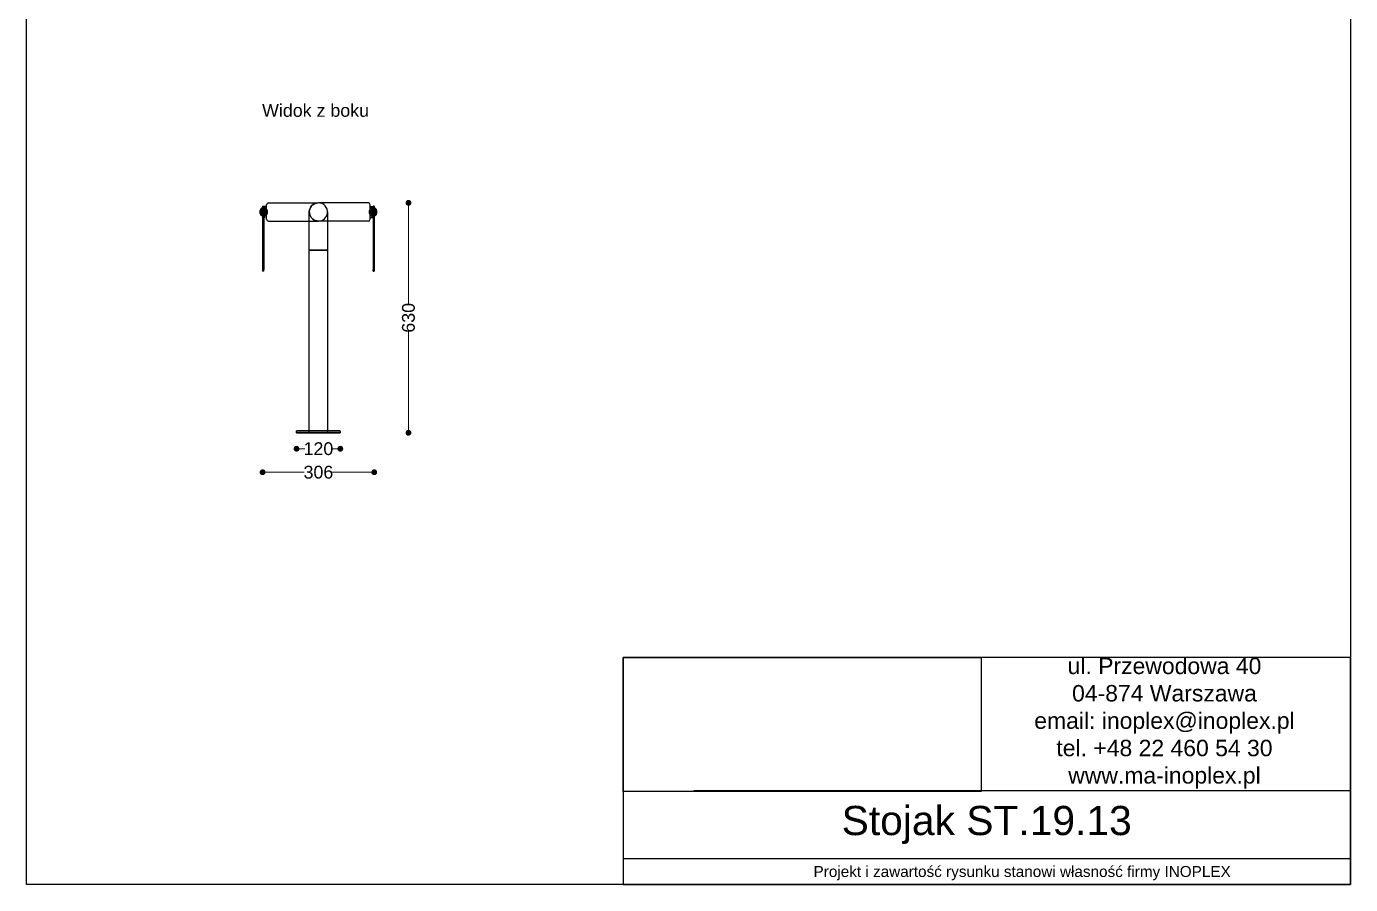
# Model space of a CAD drawing. Header units: millimetres. Extents: x 10366 to 13995, y 24552 to 29685.
# Drawn here: x 10366 to 13995, y 24552 to 26904 of the extents above; entities that cross this region are included whole.
import ezdxf

# ---------------------------------------------------------------- set-up
doc = ezdxf.new("R2010")
doc.units = ezdxf.units.MM
doc.header["$LTSCALE"] = 3
for name, color, linetype in [('Default', 7, 'Continuous'), ('Hidden_lines', 7, 'Continuous'), ('Red', 1, 'Continuous')]:
    doc.layers.add(name, color=color, linetype=linetype)
doc.styles.get("Standard").update_dxf_attribs({"font": 'arial.ttf'})
doc.dimstyles.new('MATEUSZ', dxfattribs={"dimtxt": 35, "dimasz": 16, "dimexe": 0.18, "dimexo": 0.0625, "dimgap": 0.09, "dimtad": 0, "dimdec": 0, "dimdsep": 46, "dimtxsty": 'Standard', "dimblk": 'DOT', "dimcen": 0.09, "dimse1": 1, "dimse2": 1, "dimadec": 0, "dimazin": 0, "dimtfac": 1, "dimtdec": 0, "dimtofl": 0, "dimtmove": 0, "dimatfit": 3, "dimfxl": 1, "dimtolj": 1, "dimtzin": 0, "dimlwd": 9, "dimlwe": 9, "dimarcsym": 0})
picture_1 = doc.add_image_def('image1.jpg', size_in_pixel=(1896, 709))

# ---------------------------------------------------------------- blocks, each defined once
blk = doc.blocks.new('_Dot')
at = {"color": 0, "linetype": 'ByBlock', "lineweight": -2}
blk.add_line((-0.5, 0), (-1, 0), dxfattribs=at)
at = {"color": 0, "linetype": 'ByBlock', "const_width": 0.5}
blk.add_lwpolyline([(-0.25, 0, 1), (0.25, 0, 1)], format="xyb", close=True, dxfattribs=at)
blk = doc.blocks.new('*D27')
at = {"color": 0, "lineweight": 9, "transparency": 16777216}
for p, q in [((11029.3, 25682.2), (11127.5, 25682.2)), ((11303.3, 25682.2), (11205, 25682.2))]:
    blk.add_line(p, q, dxfattribs=at)
at = {"layer": 'Defpoints', "color": 0, "transparency": 16777216}
for p in [(11013.3, 26410.9), (11319.3, 26410.7), (11319.3, 25682.2)]:
    blk.add_point(p, dxfattribs=at)
at = {"color": 0, "lineweight": 9, "transparency": 16777216, "xscale": 16, "yscale": 16, "zscale": 16, "rotation": 180}
blk.add_blockref('_Dot', (11013.3, 25682.2), dxfattribs=at)
at = {"color": 0, "lineweight": 9, "transparency": 16777216, "xscale": 16, "yscale": 16, "zscale": 16}
blk.add_blockref('_Dot', (11319.3, 25682.2), dxfattribs=at)
at = {"color": 0, "transparency": 16777216, "insert": (11166.3, 25682.2), "char_height": 35, "attachment_point": 5}
blk.add_mtext('\\A1;306', dxfattribs=at)
blk = doc.blocks.new('*D28')
at = {"color": 0, "lineweight": 9, "transparency": 16777216}
for p, q in [((11122.3, 25746.6), (11129.2, 25746.6)), ((11210.3, 25746.6), (11203.3, 25746.6))]:
    blk.add_line(p, q, dxfattribs=at)
at = {"layer": 'Defpoints', "color": 0, "transparency": 16777216}
for p in [(11106.3, 25790.4), (11226.3, 25790.4), (11226.3, 25746.6)]:
    blk.add_point(p, dxfattribs=at)
at = {"color": 0, "lineweight": 9, "transparency": 16777216, "xscale": 16, "yscale": 16, "zscale": 16, "rotation": 180}
blk.add_blockref('_Dot', (11106.3, 25746.6), dxfattribs=at)
at = {"color": 0, "lineweight": 9, "transparency": 16777216, "xscale": 16, "yscale": 16, "zscale": 16}
blk.add_blockref('_Dot', (11226.3, 25746.6), dxfattribs=at)
at = {"color": 0, "transparency": 16777216, "insert": (11166.3, 25746.6), "char_height": 35, "attachment_point": 5}
blk.add_mtext('\\A1;120', dxfattribs=at)
blk = doc.blocks.new('*D29')
at = {"color": 0, "lineweight": 9, "transparency": 16777216}
for p, q in [((11413.1, 26404.4), (11413.1, 26144.2)), ((11413.1, 25806.4), (11413.1, 26066.6))]:
    blk.add_line(p, q, dxfattribs=at)
at = {"layer": 'Defpoints', "color": 0, "transparency": 16777216}
for p in [(11303.2, 26420.4), (11413.1, 26420.4), (11226.3, 25790.4)]:
    blk.add_point(p, dxfattribs=at)
at = {"color": 0, "lineweight": 9, "transparency": 16777216, "xscale": 16, "yscale": 16, "zscale": 16}
for p, rotation in [((11413.1, 26420.4), 90), ((11413.1, 25790.4), 270)]:
    blk.add_blockref('_Dot', p, dxfattribs=dict(at, rotation=rotation))
at = {"color": 0, "transparency": 16777216, "insert": (11413.1, 26105.4), "char_height": 35, "attachment_point": 5, "rotation": 90}
blk.add_mtext('\\A1;630', dxfattribs=at)

msp = doc.modelspace()

# ---------------------------------------------------------------- linework, layer by layer
for p, q in [((11106.3, 25793.4), (11106.3, 25795.4)), ((11226.3, 25793.4), (11226.3, 25795.4)), ((13995, 24809.6), (12194.9, 24809.6)), ((13994.7, 24623), (12001.1, 24623))]:
    msp.add_line(p, q)
for points in [[(10366.2, 24552.5), (10366.2, 29684.6), (13995, 29684.6), (13995, 24552.5)], [(12001.1, 24552.5), (13995, 24552.5), (13995, 25174.2), (12001.1, 25174.2)]]:
    msp.add_lwpolyline(points, close=True)
at = {"layer": 'Default', "color": 0}
for p, q in [((11029.3, 26420.4), (11166, 26420.4)), ((11303.2, 26420.4), (11166.5, 26420.4)), ((11013.3, 26410.9), (11016.3, 26410.9)), ((11013.3, 26405.9), (11013.3, 26237.9)), ((11013.3, 26405.9), (11016.3, 26405.9)), ((11019.3, 26410.4), (11016.3, 26410.4)), ((11016.3, 26405.9), (11016.3, 26237.9)), ((11016.3, 26385.4), (11016.3, 26405.4)), ((11019.3, 26405.4), (11016.3, 26405.4)), ((11019.3, 26385.4), (11016.3, 26385.4)), ((11019.3, 26385.4), (11019.3, 26405.4)), ((11024.3, 26410.4), (11024.3, 26415.4)), ((11024.3, 26380.4), (11024.3, 26410.4)), ((11308.2, 26410.4), (11308.2, 26415.4)), ((11308.2, 26380.4), (11308.2, 26410.4)), ((11313.3, 26410.4), (11316.3, 26410.4)), ((11313.3, 26385.4), (11313.3, 26405.4)), ((11313.3, 26405.4), (11316.3, 26405.4)), ((11313.3, 26385.4), (11316.3, 26385.4)), ((11319.3, 26410.9), (11316.3, 26410.9)), ((11316.3, 26405.9), (11316.3, 26237.9)), ((11319.3, 26405.9), (11316.3, 26405.9)), ((11316.3, 26385.4), (11316.3, 26405.4)), ((11319.3, 26405.9), (11319.3, 26237.9)), ((11019.3, 26380.4), (11016.3, 26380.4)), ((11024.3, 26375.4), (11024.3, 26380.4)), ((11029.3, 26370.4), (11141.3, 26370.4)), ((11303.2, 26370.4), (11191.3, 26370.4)), ((11308.2, 26375.4), (11308.2, 26380.4)), ((11313.3, 26380.4), (11316.3, 26380.4)), ((11141.3, 25793.3), (11141.3, 26290.4)), ((11191.3, 26290.4), (11191.3, 25793.4)), ((11016.3, 26237.9), (11013.3, 26237.9)), ((11316.3, 26237.9), (11319.3, 26237.9)), ((11016.3, 26232.9), (11013.3, 26232.9)), ((11316.3, 26232.9), (11319.3, 26232.9)), ((11106.3, 25790.4), (11106.3, 25793.4)), ((11226.3, 25793.4), (11226.3, 25790.4))]:
    msp.add_line(p, q, dxfattribs=at)
for points in [[(11141.4, 26392.5, 0), (11141.3, 26395.1, 0), (11141.4, 26397.7, 0), (11141.7, 26400.2, 0), (11142.4, 26402.8, 0), (11143.3, 26405.2, 0), (11144.4, 26407.5, 0), (11145.8, 26409.8, 0), (11147.4, 26411.8, 0), (11149.3, 26413.7, 0), (11151.3, 26415.4, 0), (11153.5, 26416.9, 0), (11155.8, 26418.1, 0), (11158.3, 26419.1, 0), (11160.8, 26419.8, 0), (11163.4, 26420.2, 0), (11166, 26420.4, 0)], [(11013.3, 26410.9, 0), (11013.3, 26410.9, 0), (11013.3, 26410.9, 0), (11013.3, 26410.9, 0), (11013.3, 26410.9, 0), (11013.3, 26410.9, 0), (11013.3, 26410.9, 0), (11013.3, 26410.9, 0), (11013.3, 26410.9, 0), (11013.3, 26410.9, 0), (11013.3, 26410.9, 0), (11013.3, 26410.9, 0), (11013.3, 26410.9, 0), (11013.3, 26410.9, 0), (11013.3, 26410.8, 0), (11013.3, 26410.7, 0), (11013.3, 26410.3, 0), (11013.3, 26405.9, 0)], [(11016.3, 26405.9, 0), (11016.3, 26409.4, 0), (11016.3, 26410.5, 0), (11016.3, 26410.8, 0), (11016.3, 26410.9, 0), (11016.3, 26410.9, 0), (11016.3, 26410.9, 0), (11016.3, 26410.9, 0), (11016.3, 26410.9, 0), (11016.3, 26410.9, 0), (11016.3, 26410.9, 0), (11016.3, 26410.9, 0), (11016.3, 26410.9, 0), (11016.3, 26410.9, 0), (11016.3, 26410.9, 0), (11016.3, 26410.9, 0), (11016.3, 26410.9, 0), (11016.3, 26410.9, 0), (11016.3, 26410.9, 0)], [(11016.3, 26410.4, 0), (11016.3, 26410.4, 0), (11016.3, 26410.4, 0), (11016.3, 26410.4, 0), (11016.3, 26410.4, 0), (11016.3, 26410.4, 0), (11016.3, 26410.4, 0), (11016.3, 26410.4, 0), (11016.3, 26410.4, 0), (11016.3, 26410.4, 0), (11016.3, 26410.4, 0), (11016.3, 26410.4, 0), (11016.3, 26410.4, 0), (11016.3, 26410.3, 0), (11016.3, 26410.2, 0), (11016.3, 26409.8, 0), (11016.3, 26405.4, 0)], [(11016.3, 26385.4, 0), (11016.3, 26380.4, 0)], [(11024.3, 26410.4, 0), (11019.3, 26410.4, 0)], [(11019.3, 26405.4, 0), (11019.3, 26410.4, 0)], [(11019.3, 26380.4, 0), (11019.3, 26380.4, 0), (11019.3, 26380.4, 0), (11019.3, 26380.4, 0), (11019.3, 26380.4, 0), (11019.3, 26380.4, 0), (11019.3, 26380.4, 0), (11019.3, 26380.4, 0), (11019.3, 26380.4, 0), (11019.3, 26380.4, 0), (11019.3, 26380.4, 0), (11019.3, 26380.4, 0), (11019.3, 26380.4, 0), (11019.3, 26380.4, 0), (11019.3, 26380.4, 0), (11019.3, 26380.5, 0), (11019.3, 26381, 0), (11019.3, 26385.4, 0)], [(11141.3, 26290.4, 0), (11141.3, 26395.4, 0)], [(11191.3, 26395.4, 0), (11191.3, 26395.4, 0), (11191.3, 26395.4, 0), (11191.3, 26395.3, 0), (11191.3, 26395, 0), (11191.3, 26393.6, 0), (11191.3, 26378.4, 0), (11191.3, 26290.4, 0)], [(11308.2, 26410.4, 0), (11313.3, 26410.4, 0)], [(11313.3, 26405.4, 0), (11313.3, 26410.4, 0)], [(11313.3, 26380.4, 0), (11313.3, 26380.4, 0), (11313.3, 26380.4, 0), (11313.3, 26380.4, 0), (11313.3, 26380.4, 0), (11313.3, 26380.4, 0), (11313.3, 26380.4, 0), (11313.3, 26380.4, 0), (11313.3, 26380.4, 0), (11313.3, 26380.4, 0), (11313.3, 26380.4, 0), (11313.3, 26380.4, 0), (11313.3, 26380.4, 0), (11313.3, 26380.4, 0), (11313.3, 26380.4, 0), (11313.3, 26380.5, 0), (11313.3, 26381, 0), (11313.3, 26385.4, 0)], [(11316.3, 26405.9, 0), (11316.3, 26409.4, 0), (11316.3, 26410.5, 0), (11316.3, 26410.8, 0), (11316.3, 26410.9, 0), (11316.3, 26410.9, 0), (11316.3, 26410.9, 0), (11316.3, 26410.9, 0), (11316.3, 26410.9, 0), (11316.3, 26410.9, 0), (11316.3, 26410.9, 0), (11316.3, 26410.9, 0), (11316.3, 26410.9, 0), (11316.3, 26410.9, 0), (11316.3, 26410.9, 0), (11316.3, 26410.9, 0), (11316.3, 26410.9, 0), (11316.3, 26410.9, 0), (11316.3, 26410.9, 0)], [(11316.3, 26410.4, 0), (11316.3, 26410.4, 0), (11316.3, 26410.4, 0), (11316.3, 26410.4, 0), (11316.3, 26410.4, 0), (11316.3, 26410.4, 0), (11316.3, 26410.4, 0), (11316.3, 26410.4, 0), (11316.3, 26410.4, 0), (11316.3, 26410.4, 0), (11316.3, 26410.4, 0), (11316.3, 26410.4, 0), (11316.3, 26410.4, 0), (11316.3, 26410.3, 0), (11316.3, 26410.2, 0), (11316.3, 26409.8, 0), (11316.3, 26405.4, 0)], [(11316.3, 26385.4, 0), (11316.3, 26380.4, 0)], [(11319.3, 26410.9, 0), (11319.3, 26410.9, 0), (11319.3, 26410.9, 0), (11319.3, 26410.9, 0), (11319.3, 26410.9, 0), (11319.3, 26410.9, 0), (11319.3, 26410.9, 0), (11319.3, 26410.9, 0), (11319.3, 26410.9, 0), (11319.3, 26410.9, 0), (11319.3, 26410.9, 0), (11319.3, 26410.9, 0), (11319.3, 26410.9, 0), (11319.3, 26410.9, 0), (11319.3, 26410.8, 0), (11319.3, 26410.7, 0), (11319.3, 26410.3, 0), (11319.3, 26405.9, 0)], [(11308.2, 26380.4, 0), (11313.3, 26380.4, 0)], [(11166.3, 26290.4, 0), (11148.6, 26290.4, 0), (11143, 26290.4, 0), (11141.7, 26290.4, 0), (11141.4, 26290.4, 0), (11141.3, 26290.4, 0), (11141.3, 26290.4, 0), (11141.3, 26290.4, 0), (11141.3, 26290.4, 0), (11141.3, 26290.4, 0), (11141.3, 26290.4, 0), (11141.3, 26290.4, 0), (11141.3, 26290.4, 0), (11141.3, 26290.4, 0), (11141.3, 26290.4, 0), (11141.3, 26290.4, 0), (11141.3, 26290.4, 0), (11141.3, 26290.4, 0), (11141.3, 26290.4, 0)], [(11191.3, 26290.4, 0), (11191.3, 26290.4, 0), (11191.3, 26290.4, 0), (11191.3, 26290.4, 0), (11191.3, 26290.4, 0), (11191.3, 26290.4, 0), (11191.3, 26290.4, 0), (11191.3, 26290.4, 0), (11191.3, 26290.4, 0), (11191.3, 26290.4, 0), (11191.3, 26290.4, 0), (11191.3, 26290.4, 0), (11191.2, 26290.4, 0), (11191.2, 26290.4, 0), (11191.1, 26290.4, 0), (11190.5, 26290.4, 0), (11188.2, 26290.4, 0), (11166.3, 26290.4, 0)], [(11013.3, 26237.9, 0), (11013.3, 26234.3, 0), (11013.3, 26233.2, 0), (11013.3, 26233, 0), (11013.3, 26232.9, 0), (11013.3, 26232.9, 0), (11013.3, 26232.9, 0), (11013.3, 26232.9, 0), (11013.3, 26232.9, 0), (11013.3, 26232.9, 0), (11013.3, 26232.9, 0), (11013.3, 26232.9, 0), (11013.3, 26232.9, 0), (11013.3, 26232.9, 0), (11013.3, 26232.9, 0), (11013.3, 26232.9, 0), (11013.3, 26232.9, 0), (11013.3, 26232.9, 0), (11013.3, 26232.9, 0)], [(11016.3, 26232.9, 0), (11016.3, 26232.9, 0), (11016.3, 26232.9, 0), (11016.3, 26232.9, 0), (11016.3, 26232.9, 0), (11016.3, 26232.9, 0), (11016.3, 26232.9, 0), (11016.3, 26232.9, 0), (11016.3, 26232.9, 0), (11016.3, 26232.9, 0), (11016.3, 26232.9, 0), (11016.3, 26232.9, 0), (11016.3, 26232.9, 0), (11016.3, 26232.9, 0), (11016.3, 26233, 0), (11016.3, 26233.5, 0), (11016.3, 26237.9, 0)], [(11316.3, 26232.9, 0), (11316.3, 26232.9, 0), (11316.3, 26232.9, 0), (11316.3, 26232.9, 0), (11316.3, 26232.9, 0), (11316.3, 26232.9, 0), (11316.3, 26232.9, 0), (11316.3, 26232.9, 0), (11316.3, 26232.9, 0), (11316.3, 26232.9, 0), (11316.3, 26232.9, 0), (11316.3, 26232.9, 0), (11316.3, 26232.9, 0), (11316.3, 26232.9, 0), (11316.3, 26233, 0), (11316.3, 26233.5, 0), (11316.3, 26237.9, 0)], [(11319.3, 26237.9, 0), (11319.3, 26234.3, 0), (11319.3, 26233.2, 0), (11319.3, 26233, 0), (11319.3, 26232.9, 0), (11319.3, 26232.9, 0), (11319.3, 26232.9, 0), (11319.3, 26232.9, 0), (11319.3, 26232.9, 0), (11319.3, 26232.9, 0), (11319.3, 26232.9, 0), (11319.3, 26232.9, 0), (11319.3, 26232.9, 0), (11319.3, 26232.9, 0), (11319.3, 26232.9, 0), (11319.3, 26232.9, 0), (11319.3, 26232.9, 0), (11319.3, 26232.9, 0), (11319.3, 26232.9, 0)], [(11141, 25795.4, 0), (11111.8, 25795.4, 0), (11106.6, 25795.4, 0), (11106.3, 25795.4, 0), (11106.3, 25795.4, 0), (11106.3, 25795.4, 0), (11106.3, 25795.4, 0), (11106.3, 25795.4, 0), (11106.3, 25795.4, 0), (11106.3, 25795.4, 0), (11106.3, 25795.4, 0), (11106.3, 25795.4, 0), (11106.3, 25795.4, 0), (11106.3, 25795.4, 0), (11106.3, 25795.4, 0), (11106.3, 25795.4, 0), (11106.3, 25795.4, 0), (11106.3, 25795.4, 0), (11106.3, 25795.4, 0), (11106.3, 25795.4, 0), (11106.3, 25795.4, 0), (11106.3, 25795.4, 0), (11106.6, 25795.4, 0), (11107.5, 25795.4, 0), (11111.6, 25795.4, 0), (11166.3, 25795.4, 0)], [(11166.3, 25795.4, 0), (11225, 25795.4, 0), (11226.2, 25795.4, 0), (11226.3, 25795.4, 0), (11226.3, 25795.4, 0), (11226.3, 25795.4, 0), (11226.3, 25795.4, 0), (11226.3, 25795.4, 0), (11226.3, 25795.4, 0), (11226.3, 25795.4, 0), (11226.3, 25795.4, 0), (11226.3, 25795.4, 0), (11226.3, 25795.4, 0), (11226.3, 25795.4, 0), (11226.3, 25795.4, 0), (11226.3, 25795.4, 0), (11226.3, 25795.4, 0), (11226.3, 25795.4, 0), (11226.2, 25795.4, 0), (11226.2, 25795.4, 0), (11225.9, 25795.4, 0), (11225, 25795.4, 0), (11220.9, 25795.4, 0), (11191.3, 25795.4, 0)]]:
    msp.add_polyline3d(points, dxfattribs=at)
for points in [[(11166.3, 25790.4, 0), (11226.3, 25790.4, 0), (11166.3, 25790.4, 0), (11106.3, 25790.4, 0)], [(11166.3, 25790.4, 0), (11148.6, 25790.4, 0), (11143, 25790.4, 0), (11141.7, 25790.4, 0), (11141.4, 25790.4, 0), (11141.3, 25790.4, 0), (11141.3, 25790.4, 0), (11141.3, 25790.4, 0), (11141.3, 25790.4, 0), (11141.3, 25790.4, 0), (11141.3, 25790.4, 0), (11141.3, 25790.4, 0), (11141.3, 25790.4, 0), (11141.3, 25790.4, 0), (11141.3, 25790.4, 0), (11141.3, 25790.4, 0), (11141.3, 25790.4, 0), (11141.3, 25790.4, 0), (11141.3, 25790.4, 0), (11141.3, 25790.4, 0), (11141.3, 25790.4, 0), (11141.3, 25790.4, 0), (11141.3, 25790.4, 0), (11141.3, 25790.4, 0), (11141.3, 25790.4, 0), (11141.3, 25790.4, 0), (11141.3, 25790.4, 0), (11141.4, 25790.4, 0), (11142, 25790.4, 0), (11144.3, 25790.4, 0), (11187.5, 25790.4, 0), (11191.2, 25790.4, 0), (11191.3, 25790.4, 0), (11191.3, 25790.4, 0), (11191.3, 25790.4, 0), (11191.3, 25790.4, 0), (11191.3, 25790.4, 0), (11191.3, 25790.4, 0), (11191.3, 25790.4, 0), (11191.3, 25790.4, 0), (11191.3, 25790.4, 0), (11191.3, 25790.4, 0), (11191.3, 25790.4, 0), (11191.3, 25790.4, 0), (11191.3, 25790.4, 0), (11191.3, 25790.4, 0), (11191.3, 25790.4, 0), (11191.3, 25790.4, 0), (11191.3, 25790.4, 0), (11191.2, 25790.4, 0), (11191.2, 25790.4, 0), (11191.1, 25790.4, 0), (11190.5, 25790.4, 0), (11188.2, 25790.4, 0)], [(11166.3, 25790.4, 0), (11148.6, 25790.4, 0), (11143, 25790.4, 0), (11141.7, 25790.4, 0), (11141.4, 25790.4, 0), (11141.3, 25790.4, 0), (11141.3, 25790.4, 0), (11141.3, 25790.4, 0), (11141.3, 25790.4, 0), (11141.3, 25790.4, 0), (11141.3, 25790.4, 0), (11141.3, 25790.4, 0), (11141.3, 25790.4, 0), (11141.3, 25790.4, 0), (11141.3, 25790.4, 0), (11141.3, 25790.4, 0), (11141.3, 25790.4, 0), (11141.3, 25790.4, 0), (11141.3, 25790.4, 0), (11141.3, 25790.4, 0), (11141.3, 25790.4, 0), (11141.3, 25790.4, 0), (11141.3, 25790.4, 0), (11141.3, 25790.4, 0), (11141.3, 25790.4, 0), (11141.3, 25790.4, 0), (11141.3, 25790.4, 0), (11141.4, 25790.4, 0), (11142, 25790.4, 0), (11144.3, 25790.4, 0), (11187.5, 25790.4, 0), (11191.2, 25790.4, 0), (11191.3, 25790.4, 0), (11191.3, 25790.4, 0), (11191.3, 25790.4, 0), (11191.3, 25790.4, 0), (11191.3, 25790.4, 0), (11191.3, 25790.4, 0), (11191.3, 25790.4, 0), (11191.3, 25790.4, 0), (11191.3, 25790.4, 0), (11191.3, 25790.4, 0), (11191.3, 25790.4, 0), (11191.3, 25790.4, 0), (11191.3, 25790.4, 0), (11191.3, 25790.4, 0), (11191.3, 25790.4, 0), (11191.3, 25790.4, 0), (11191.3, 25790.4, 0), (11191.2, 25790.4, 0), (11191.2, 25790.4, 0), (11191.1, 25790.4, 0), (11190.5, 25790.4, 0), (11188.2, 25790.4, 0)]]:
    msp.add_polyline3d(points, close=True, dxfattribs=at)
for centre, radius, start, end in [((11029.3, 26415.4), 5, 90, 180), ((11166.3, 26395.4), 25, 90, 186.9832), ((11166.3, 26395.4), 25, 353.8957, 90), ((11303.2, 26415.4), 5, 0, 90), ((11029.3, 26375.4), 5, 180, 270), ((11303.2, 26375.4), 5, 270, 0)]:
    msp.add_arc(centre, radius, start, end, dxfattribs=at)
at = {"layer": 'Hidden_lines', "color": 0}
for p, q in [((11009.8, 26401.6), (11012.8, 26403)), ((11012.8, 26398.4), (11009.8, 26398.4)), ((11009.8, 26392.4), (11012.8, 26392.4)), ((11012.8, 26387.7), (11009.8, 26389.1)), ((11016.3, 26410.4), (11013.3, 26410.4)), ((11016.3, 26405.4), (11013.3, 26405.4)), ((11013.3, 26402.9), (11016.3, 26402.9)), ((11013.3, 26399.4), (11016.3, 26399.4)), ((11015.8, 26398.4), (11013.3, 26398.4)), ((11013.3, 26392.4), (11015.8, 26392.4)), ((11016.3, 26391.4), (11013.3, 26391.4)), ((11016.3, 26387.9), (11013.3, 26387.9)), ((11016.3, 26385.4), (11013.3, 26385.4)), ((11016.3, 26402.9), (11019.3, 26402.9)), ((11016.3, 26399.4), (11019.3, 26399.4)), ((11019.3, 26391.4), (11016.3, 26391.4)), ((11019.3, 26387.9), (11016.3, 26387.9)), ((11016.8, 26398.4), (11022.8, 26398.4)), ((11022.8, 26392.4), (11016.8, 26392.4)), ((11022.8, 26401.6), (11019.8, 26403)), ((11019.8, 26387.7), (11022.8, 26389.1)), ((11309.7, 26401.6), (11312.7, 26403)), ((11315.7, 26398.4), (11309.7, 26398.4)), ((11309.7, 26392.4), (11315.7, 26392.4)), ((11312.7, 26387.7), (11309.7, 26389.1)), ((11313.3, 26402.9), (11316.3, 26402.9)), ((11313.3, 26399.4), (11316.3, 26399.4)), ((11316.3, 26391.4), (11313.3, 26391.4)), ((11316.3, 26387.9), (11313.3, 26387.9)), ((11319.3, 26399.4), (11316.3, 26399.4)), ((11319.3, 26391.4), (11316.3, 26391.4)), ((11316.7, 26398.4), (11319.3, 26398.4)), ((11319.3, 26392.4), (11316.7, 26392.4)), ((11322.7, 26401.6), (11319.7, 26403)), ((11319.7, 26398.4), (11322.7, 26398.4)), ((11322.7, 26392.4), (11319.7, 26392.4)), ((11319.7, 26387.7), (11322.7, 26389.1)), ((11016.3, 26380.4), (11013.3, 26380.4)), ((11141.3, 26370.4), (11166.3, 26370.4)), ((11191.3, 26370.4), (11166.3, 26370.4)), ((11013.3, 26255.9), (11016.3, 26255.9)), ((11016.3, 26240.9), (11013.3, 26240.9)), ((11319.3, 26255.9), (11316.3, 26255.9)), ((11319.3, 26240.9), (11316.3, 26240.9)), ((11141.3, 25790.4), (11141.3, 25793.4)), ((11141.3, 25790.4), (11141.3, 25793.3)), ((11191.3, 25793.4), (11191.3, 25790.4)), ((11191.3, 25793.4), (11191.3, 25790.4))]:
    msp.add_line(p, q, dxfattribs=at)
for points in [[(11009.8, 26401.6, 0), (11009.8, 26401.6, 0), (11009.8, 26401.6, 0), (11009.8, 26401.6, 0), (11009.8, 26401.6, 0), (11009.8, 26401.6, 0), (11009.8, 26401.6, 0), (11009.8, 26401.6, 0), (11009.8, 26401.6, 0), (11009.8, 26401.6, 0), (11009.8, 26401.6, 0), (11009.8, 26401.6, 0), (11009.8, 26401.6, 0), (11009.8, 26401.6, 0), (11009.8, 26401.4, 0), (11009.8, 26400.9, 0), (11009.8, 26389.1, 0)], [(11012.8, 26392.7, 0), (11012.8, 26398.4, 0)], [(11015.8, 26392.4, 0), (11015.8, 26392.4, 0), (11015.8, 26392.4, 0), (11015.8, 26392.4, 0), (11015.8, 26392.4, 0), (11015.8, 26392.4, 0), (11015.8, 26392.4, 0), (11015.8, 26392.4, 0), (11015.8, 26392.4, 0), (11015.8, 26392.4, 0), (11015.8, 26392.4, 0), (11015.8, 26392.4, 0), (11015.8, 26392.4, 0), (11015.8, 26392.4, 0), (11015.8, 26392.5, 0), (11015.8, 26392.8, 0), (11015.8, 26398.4, 0)], [(11015.8, 26398.4, 0), (11015.8, 26398.4, 0), (11015.8, 26398.4, 0), (11015.8, 26398.4, 0), (11015.8, 26398.4, 0), (11015.8, 26398.4, 0), (11015.8, 26398.4, 0), (11015.8, 26398.4, 0), (11015.8, 26398.4, 0), (11015.8, 26398.4, 0), (11015.8, 26398.4, 0), (11015.8, 26398.4, 0), (11015.8, 26398.4, 0), (11015.8, 26398.3, 0), (11015.8, 26398, 0), (11015.8, 26392.4, 0)], [(11016.8, 26392.4, 0), (11016.8, 26392.4, 0), (11016.8, 26392.4, 0), (11016.8, 26392.4, 0), (11016.8, 26392.4, 0), (11016.8, 26392.4, 0), (11016.8, 26392.4, 0), (11016.8, 26392.4, 0), (11016.8, 26392.4, 0), (11016.8, 26392.4, 0), (11016.8, 26392.4, 0), (11016.8, 26392.4, 0), (11016.8, 26392.4, 0), (11016.8, 26392.4, 0), (11016.8, 26392.5, 0), (11016.8, 26392.8, 0), (11016.8, 26398.4, 0)], [(11016.8, 26398.4, 0), (11016.8, 26398.4, 0), (11016.8, 26398.4, 0), (11016.8, 26398.4, 0), (11016.8, 26398.4, 0), (11016.8, 26398.4, 0), (11016.8, 26398.4, 0), (11016.8, 26398.4, 0), (11016.8, 26398.4, 0), (11016.8, 26398.4, 0), (11016.8, 26398.4, 0), (11016.8, 26398.4, 0), (11016.8, 26398.4, 0), (11016.8, 26398.3, 0), (11016.8, 26398, 0), (11016.8, 26392.4, 0)], [(11019.8, 26384.9, 0), (11019.8, 26384.9, 0), (11019.8, 26384.9, 0), (11019.8, 26384.9, 0), (11019.8, 26384.9, 0), (11019.8, 26384.9, 0), (11019.8, 26384.9, 0), (11019.8, 26384.9, 0), (11019.8, 26384.9, 0), (11019.8, 26384.9, 0), (11019.8, 26384.9, 0), (11019.8, 26384.9, 0), (11019.8, 26384.9, 0), (11019.8, 26385, 0), (11019.8, 26385.2, 0), (11019.8, 26386.2, 0), (11019.8, 26405.9, 0)], [(11019.8, 26405.9, 0), (11019.8, 26405.9, 0), (11019.8, 26405.9, 0), (11019.8, 26405.9, 0), (11019.8, 26405.9, 0), (11019.8, 26405.9, 0), (11019.8, 26405.9, 0), (11019.8, 26405.9, 0), (11019.8, 26405.9, 0), (11019.8, 26405.9, 0), (11019.8, 26405.9, 0), (11019.8, 26405.9, 0), (11019.8, 26405.9, 0), (11019.8, 26405.8, 0), (11019.8, 26405.6, 0), (11019.8, 26404.6, 0), (11019.8, 26384.9, 0)], [(11022.8, 26401.6, 0), (11022.8, 26401.6, 0), (11022.8, 26401.6, 0), (11022.8, 26401.6, 0), (11022.8, 26401.6, 0), (11022.8, 26401.6, 0), (11022.8, 26401.6, 0), (11022.8, 26401.6, 0), (11022.8, 26401.6, 0), (11022.8, 26401.6, 0), (11022.8, 26401.6, 0), (11022.8, 26401.6, 0), (11022.8, 26401.6, 0), (11022.8, 26401.6, 0), (11022.8, 26401.4, 0), (11022.8, 26400.9, 0), (11022.8, 26389.1, 0)], [(11025.8, 26390.9, 0), (11025.8, 26390.9, 0), (11025.8, 26390.9, 0), (11025.8, 26390.9, 0), (11025.8, 26390.9, 0), (11025.8, 26390.9, 0), (11025.8, 26390.9, 0), (11025.8, 26390.9, 0), (11025.8, 26390.9, 0), (11025.8, 26390.9, 0), (11025.8, 26390.9, 0), (11025.8, 26390.9, 0), (11025.8, 26390.9, 0), (11025.8, 26390.9, 0), (11025.8, 26391, 0), (11025.8, 26391.4, 0), (11025.8, 26399.9, 0)], [(11025.8, 26399.9, 0), (11025.8, 26399.9, 0), (11025.8, 26399.9, 0), (11025.8, 26399.9, 0), (11025.8, 26399.9, 0), (11025.8, 26399.9, 0), (11025.8, 26399.9, 0), (11025.8, 26399.9, 0), (11025.8, 26399.9, 0), (11025.8, 26399.9, 0), (11025.8, 26399.9, 0), (11025.8, 26399.9, 0), (11025.8, 26399.9, 0), (11025.8, 26399.9, 0), (11025.8, 26399.8, 0), (11025.8, 26399.3, 0), (11025.8, 26390.9, 0)], [(11166.3, 26370.4, 0), (11164, 26370.5, 0), (11161.7, 26370.8, 0), (11159.5, 26371.3, 0), (11157.4, 26372, 0), (11155.3, 26372.9, 0), (11153.3, 26374, 0), (11151.4, 26375.3, 0), (11149.7, 26376.7, 0), (11148, 26378.3, 0), (11146.6, 26380, 0), (11145.2, 26381.8, 0), (11144.1, 26383.8, 0), (11143.1, 26385.9, 0), (11142.4, 26388, 0), (11141.8, 26390.3, 0), (11141.4, 26392.5, 0)], [(11306.7, 26390.9, 0), (11306.7, 26390.9, 0), (11306.7, 26390.9, 0), (11306.7, 26390.9, 0), (11306.7, 26390.9, 0), (11306.7, 26390.9, 0), (11306.7, 26390.9, 0), (11306.7, 26390.9, 0), (11306.7, 26390.9, 0), (11306.7, 26390.9, 0), (11306.7, 26390.9, 0), (11306.7, 26390.9, 0), (11306.7, 26390.9, 0), (11306.7, 26390.9, 0), (11306.7, 26391, 0), (11306.7, 26391.4, 0), (11306.7, 26399.9, 0)], [(11306.7, 26399.9, 0), (11306.7, 26399.9, 0), (11306.7, 26399.9, 0), (11306.7, 26399.9, 0), (11306.7, 26399.9, 0), (11306.7, 26399.9, 0), (11306.7, 26399.9, 0), (11306.7, 26399.9, 0), (11306.7, 26399.9, 0), (11306.7, 26399.9, 0), (11306.7, 26399.9, 0), (11306.7, 26399.9, 0), (11306.7, 26399.9, 0), (11306.7, 26399.9, 0), (11306.7, 26399.8, 0), (11306.7, 26399.3, 0), (11306.7, 26390.9, 0)], [(11309.7, 26401.6, 0), (11309.7, 26401.6, 0), (11309.7, 26401.6, 0), (11309.7, 26401.6, 0), (11309.7, 26401.6, 0), (11309.7, 26401.6, 0), (11309.7, 26401.6, 0), (11309.7, 26401.6, 0), (11309.7, 26401.6, 0), (11309.7, 26401.6, 0), (11309.7, 26401.6, 0), (11309.7, 26401.6, 0), (11309.7, 26401.6, 0), (11309.7, 26401.6, 0), (11309.7, 26401.4, 0), (11309.7, 26400.9, 0), (11309.7, 26389.1, 0)], [(11312.7, 26384.9, 0), (11312.7, 26384.9, 0), (11312.7, 26384.9, 0), (11312.7, 26384.9, 0), (11312.7, 26384.9, 0), (11312.7, 26384.9, 0), (11312.7, 26384.9, 0), (11312.7, 26384.9, 0), (11312.7, 26384.9, 0), (11312.7, 26384.9, 0), (11312.7, 26384.9, 0), (11312.7, 26384.9, 0), (11312.7, 26384.9, 0), (11312.7, 26385, 0), (11312.7, 26385.2, 0), (11312.7, 26386.2, 0), (11312.7, 26405.9, 0)], [(11312.7, 26405.9, 0), (11312.7, 26405.9, 0), (11312.7, 26405.9, 0), (11312.7, 26405.9, 0), (11312.7, 26405.9, 0), (11312.7, 26405.9, 0), (11312.7, 26405.9, 0), (11312.7, 26405.9, 0), (11312.7, 26405.9, 0), (11312.7, 26405.9, 0), (11312.7, 26405.9, 0), (11312.7, 26405.9, 0), (11312.7, 26405.9, 0), (11312.7, 26405.8, 0), (11312.7, 26405.6, 0), (11312.7, 26404.6, 0), (11312.7, 26384.9, 0)], [(11315.7, 26392.4, 0), (11315.7, 26392.4, 0), (11315.7, 26392.4, 0), (11315.7, 26392.4, 0), (11315.7, 26392.4, 0), (11315.7, 26392.4, 0), (11315.7, 26392.4, 0), (11315.7, 26392.4, 0), (11315.7, 26392.4, 0), (11315.7, 26392.4, 0), (11315.7, 26392.4, 0), (11315.7, 26392.4, 0), (11315.7, 26392.4, 0), (11315.7, 26392.4, 0), (11315.7, 26392.5, 0), (11315.7, 26392.8, 0), (11315.7, 26398.4, 0)], [(11315.7, 26398.4, 0), (11315.7, 26398.4, 0), (11315.7, 26398.4, 0), (11315.7, 26398.4, 0), (11315.7, 26398.4, 0), (11315.7, 26398.4, 0), (11315.7, 26398.4, 0), (11315.7, 26398.4, 0), (11315.7, 26398.4, 0), (11315.7, 26398.4, 0), (11315.7, 26398.4, 0), (11315.7, 26398.4, 0), (11315.7, 26398.4, 0), (11315.7, 26398.3, 0), (11315.7, 26398, 0), (11315.7, 26392.4, 0)], [(11316.7, 26392.4, 0), (11316.7, 26392.4, 0), (11316.7, 26392.4, 0), (11316.7, 26392.4, 0), (11316.7, 26392.4, 0), (11316.7, 26392.4, 0), (11316.7, 26392.4, 0), (11316.7, 26392.4, 0), (11316.7, 26392.4, 0), (11316.7, 26392.4, 0), (11316.7, 26392.4, 0), (11316.7, 26392.4, 0), (11316.7, 26392.4, 0), (11316.7, 26392.4, 0), (11316.7, 26392.5, 0), (11316.7, 26392.8, 0), (11316.7, 26398.4, 0)], [(11316.7, 26398.4, 0), (11316.7, 26398.4, 0), (11316.7, 26398.4, 0), (11316.7, 26398.4, 0), (11316.7, 26398.4, 0), (11316.7, 26398.4, 0), (11316.7, 26398.4, 0), (11316.7, 26398.4, 0), (11316.7, 26398.4, 0), (11316.7, 26398.4, 0), (11316.7, 26398.4, 0), (11316.7, 26398.4, 0), (11316.7, 26398.4, 0), (11316.7, 26398.3, 0), (11316.7, 26398, 0), (11316.7, 26392.4, 0)], [(11319.7, 26392.7, 0), (11319.7, 26398.4, 0)], [(11322.7, 26401.6, 0), (11322.7, 26401.6, 0), (11322.7, 26401.6, 0), (11322.7, 26401.6, 0), (11322.7, 26401.6, 0), (11322.7, 26401.6, 0), (11322.7, 26401.6, 0), (11322.7, 26401.6, 0), (11322.7, 26401.6, 0), (11322.7, 26401.6, 0), (11322.7, 26401.6, 0), (11322.7, 26401.6, 0), (11322.7, 26401.6, 0), (11322.7, 26401.6, 0), (11322.7, 26401.4, 0), (11322.7, 26400.9, 0), (11322.7, 26389.1, 0)], [(11013.3, 26369.7, 0), (11016.3, 26369.7, 0)], [(11013.3, 26369.1, 0), (11016.3, 26369.1, 0)], [(11141.3, 26290.4, 0), (11141.3, 26290.4, 0), (11141.3, 26290.4, 0), (11141.3, 26290.4, 0), (11141.3, 26290.4, 0), (11141.3, 26290.4, 0), (11141.3, 26290.4, 0), (11141.3, 26290.4, 0), (11141.3, 26290.4, 0), (11141.3, 26290.4, 0), (11141.3, 26290.4, 0), (11141.3, 26290.4, 0), (11141.3, 26290.4, 0), (11141.4, 26290.4, 0), (11142, 26290.4, 0), (11144.3, 26290.4, 0), (11165.7, 26290.4, 0), (11183.7, 26290.4, 0), (11189.4, 26290.4, 0), (11190.8, 26290.4, 0), (11191.2, 26290.4, 0), (11191.2, 26290.4, 0), (11191.3, 26290.4, 0), (11191.3, 26290.4, 0), (11191.3, 26290.4, 0), (11191.3, 26290.4, 0), (11191.3, 26290.4, 0), (11191.3, 26290.4, 0), (11191.3, 26290.4, 0), (11191.3, 26290.4, 0), (11191.3, 26290.4, 0), (11191.3, 26290.4, 0), (11191.3, 26290.4, 0), (11191.3, 26290.4, 0)], [(11191.3, 25795.4, 0), (11191.3, 25795.4, 0), (11191.3, 25795.4, 0), (11191.3, 25795.4, 0), (11191.3, 25795.4, 0), (11191.3, 25795.4, 0), (11191.3, 25795.4, 0), (11191.3, 25795.4, 0), (11191.3, 25795.4, 0), (11191.3, 25795.4, 0), (11191.3, 25795.4, 0), (11191.2, 25795.4, 0), (11191.1, 25795.4, 0), (11190.5, 25795.4, 0), (11184.4, 25795.4, 0), (11141.3, 25795.4, 0)]]:
    msp.add_polyline3d(points, dxfattribs=at)
for centre, radius, start, end in [((11019.8, 26399.9), 6, 0, 90), ((11019.8, 26390.9), 6, 270, 0), ((11166.3, 26395.4), 25, 186.9832, 353.8957), ((11312.7, 26399.9), 6, 90, 180), ((11312.7, 26390.9), 6, 180, 270)]:
    msp.add_arc(centre, radius, start, end, dxfattribs=at)
at = {"layer": 'Red', "color": 0}
for points in [[(11006.8, 26390.9, 0), (11006.8, 26390.9, 0), (11006.8, 26390.9, 0), (11006.8, 26390.9, 0), (11006.8, 26390.9, 0), (11006.8, 26390.9, 0), (11006.8, 26390.9, 0), (11006.8, 26390.9, 0), (11006.8, 26390.9, 0), (11006.8, 26390.9, 0), (11006.8, 26390.9, 0), (11006.8, 26390.9, 0), (11006.8, 26390.9, 0), (11006.8, 26390.9, 0), (11006.8, 26391, 0), (11006.8, 26391.4, 0), (11006.8, 26399.9, 0)], [(11006.8, 26399.9, 0), (11006.8, 26399.9, 0), (11006.8, 26399.9, 0), (11006.8, 26399.9, 0), (11006.8, 26399.9, 0), (11006.8, 26399.9, 0), (11006.8, 26399.9, 0), (11006.8, 26399.9, 0), (11006.8, 26399.9, 0), (11006.8, 26399.9, 0), (11006.8, 26399.9, 0), (11006.8, 26399.9, 0), (11006.8, 26399.9, 0), (11006.8, 26399.9, 0), (11006.8, 26399.8, 0), (11006.8, 26399.3, 0), (11006.8, 26390.9, 0)], [(11012.8, 26398.4, 0), (11012.8, 26405.9, 0)], [(11012.8, 26405.9, 0), (11012.8, 26405.9, 0), (11012.8, 26405.9, 0), (11012.8, 26405.9, 0), (11012.8, 26405.9, 0), (11012.8, 26405.9, 0), (11012.8, 26405.9, 0), (11012.8, 26405.9, 0), (11012.8, 26405.9, 0), (11012.8, 26405.9, 0), (11012.8, 26405.9, 0), (11012.8, 26405.9, 0), (11012.8, 26405.9, 0), (11012.8, 26405.8, 0), (11012.8, 26405.6, 0), (11012.8, 26404.6, 0), (11012.8, 26384.9, 0)], [(11012.8, 26384.9, 0), (11012.8, 26384.9, 0), (11012.8, 26384.9, 0), (11012.8, 26384.9, 0), (11012.8, 26384.9, 0), (11012.8, 26384.9, 0), (11012.8, 26384.9, 0), (11012.8, 26384.9, 0), (11012.8, 26384.9, 0), (11012.8, 26384.9, 0), (11012.8, 26384.9, 0), (11012.8, 26384.9, 0), (11012.8, 26384.9, 0), (11012.8, 26384.9, 0), (11012.8, 26384.9, 0), (11012.8, 26385.1, 0), (11012.8, 26385.8, 0), (11012.8, 26392.7, 0)], [(11319.7, 26398.4, 0), (11319.7, 26405.9, 0)], [(11319.7, 26405.9, 0), (11319.7, 26405.9, 0), (11319.7, 26405.9, 0), (11319.7, 26405.9, 0), (11319.7, 26405.9, 0), (11319.7, 26405.9, 0), (11319.7, 26405.9, 0), (11319.7, 26405.9, 0), (11319.7, 26405.9, 0), (11319.7, 26405.9, 0), (11319.7, 26405.9, 0), (11319.7, 26405.9, 0), (11319.7, 26405.9, 0), (11319.7, 26405.8, 0), (11319.7, 26405.6, 0), (11319.7, 26404.6, 0), (11319.7, 26384.9, 0)], [(11319.7, 26384.9, 0), (11319.7, 26384.9, 0), (11319.7, 26384.9, 0), (11319.7, 26384.9, 0), (11319.7, 26384.9, 0), (11319.7, 26384.9, 0), (11319.7, 26384.9, 0), (11319.7, 26384.9, 0), (11319.7, 26384.9, 0), (11319.7, 26384.9, 0), (11319.7, 26384.9, 0), (11319.7, 26384.9, 0), (11319.7, 26384.9, 0), (11319.7, 26384.9, 0), (11319.7, 26384.9, 0), (11319.7, 26385.1, 0), (11319.7, 26385.8, 0), (11319.7, 26392.7, 0)], [(11325.7, 26390.9, 0), (11325.7, 26390.9, 0), (11325.7, 26390.9, 0), (11325.7, 26390.9, 0), (11325.7, 26390.9, 0), (11325.7, 26390.9, 0), (11325.7, 26390.9, 0), (11325.7, 26390.9, 0), (11325.7, 26390.9, 0), (11325.7, 26390.9, 0), (11325.7, 26390.9, 0), (11325.7, 26390.9, 0), (11325.7, 26390.9, 0), (11325.7, 26390.9, 0), (11325.7, 26391, 0), (11325.7, 26391.4, 0), (11325.7, 26399.9, 0)], [(11325.7, 26399.9, 0), (11325.7, 26399.9, 0), (11325.7, 26399.9, 0), (11325.7, 26399.9, 0), (11325.7, 26399.9, 0), (11325.7, 26399.9, 0), (11325.7, 26399.9, 0), (11325.7, 26399.9, 0), (11325.7, 26399.9, 0), (11325.7, 26399.9, 0), (11325.7, 26399.9, 0), (11325.7, 26399.9, 0), (11325.7, 26399.9, 0), (11325.7, 26399.9, 0), (11325.7, 26399.8, 0), (11325.7, 26399.3, 0), (11325.7, 26390.9, 0)]]:
    msp.add_polyline3d(points, dxfattribs=at)
for centre, start, end in [((11012.8, 26399.9), 90, 180), ((11012.8, 26390.9), 180, 270), ((11319.7, 26399.9), 0, 90), ((11319.7, 26390.9), 270, 0)]:
    msp.add_arc(centre, 6, start, end, dxfattribs=at)

# ---------------------------------------------------------------- texts
msp.add_text('Widok z boku', height=34.962).set_placement((11011.9, 26656.2))
at = {"attachment_point": 5}
for s, width, gutter_width, heights, insert, char_height in [('ul. Przewodowa 40\\P04-874 Warszawa\\Pemail: inoplex@inoplex.pl\\Ptel. +48 22 460 54 30\\Pwww.ma-inoplex.pl', 1019.877, 1, [432.7], (13485.1, 24994.8), 45), ('Stojak ST.19.13', 1993.625, 1, [0], (12997.9, 24715.8), 80), ('Projekt i zawartość rysunku stanowi własność firmy INOPLEX ', 1800.088, 12.5, [70.5], (13095, 24583.6), 30)]:
    msp.add_mtext_dynamic_manual_height_columns(s, width=width, gutter_width=gutter_width, heights=heights, dxfattribs=dict(at, insert=insert, char_height=char_height))

# ---------------------------------------------------------------- dimensions: what is measured, and where the dimension line sits
dim = msp.add_linear_dim(base=(11413.1, 26420.4), p1=(11226.3, 25790.4), p2=(11303.2, 26420.4), angle=90, dimstyle='MATEUSZ')
dim.commit()
dim.dimension.update_dxf_attribs({"geometry": '*D29', "text_midpoint": (11413.1, 26105.4)})
for base, p1, p2, picture, middle in [((11319.3, 25682.2), (11013.3, 26410.9), (11319.3, 26410.7), '*D27', (11166.3, 25682.2)), ((11226.3, 25746.6), (11106.3, 25790.4), (11226.3, 25790.4), '*D28', (11166.3, 25746.6))]:
    dim = msp.add_linear_dim(base=base, p1=p1, p2=p2, dimstyle='MATEUSZ')
    dim.commit()
    dim.dimension.update_dxf_attribs({"geometry": picture, "text_midpoint": middle})

# ---------------------------------------------------------------- pictures from other files: only their frames are drawn
image = msp.add_image(picture_1, insert=(12001.1, 24807.1), size_in_units=(981.6, 367.1))
image.dxf.flags = 7

doc.saveas('drawing.dxf')
